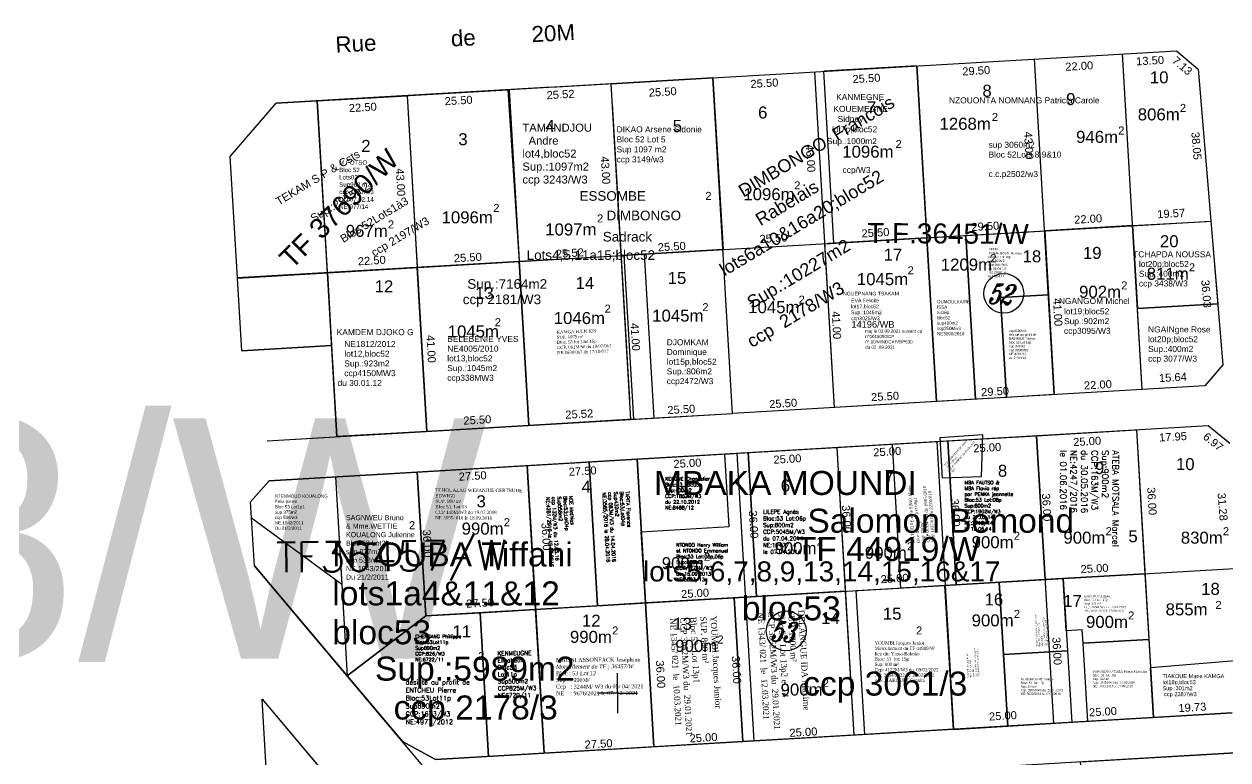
# Model space of a CAD drawing. Header units: millimetres. Extents: x 590121 to 927379, y 438565 to 1441738.
# Drawn here: x 924451.8 to 924752.5, y 1440883.3 to 1441067.1 of the extents above; entities that cross this region are included whole.
import ezdxf

# ---------------------------------------------------------------- set-up
doc = ezdxf.new("R2010")
doc.units = ezdxf.units.MM
doc.header["$LTSCALE"] = 10
for name, color, linetype in [('end maj 26 02 2021', 30, 'Continuous'), ('MAJ DEC 2021', 234, 'Continuous'), ('MAJ JAN 2022', 12, 'Continuous'), ('MAJ SEP 2021', 6, 'Continuous')]:
    doc.layers.add(name, color=color, linetype=linetype)
doc.styles.add('Annotative', font='txt.shx')
doc.styles.add('FONT2', font='romant.shx', dxfattribs={"width": 0.7, "oblique": 18, "height": 3})
doc.styles.add('RomanS', font='romans.shx')
doc.styles.get("Standard").update_dxf_attribs({"font": 'arial.ttf'})
doc.styles.add('Times 1.0', font='times.ttf', dxfattribs={"width": 0.99, "height": 1})

# ---------------------------------------------------------------- blocks, each defined once
blk = doc.blocks.new('A$C7B9136EA')
at = {"color": 5, "flags": 128}
blk.add_lwpolyline([(10.62, 0.71), (10.23, -9.84), (0.6, -10.22), (0, 0)], close=True, dxfattribs=at)
at = {"insert": (0.92, -6.86), "char_height": 0.5, "width": 16.2161, "attachment_point": 1, "rotation": 48.4032}
blk.add_mtext('\\A1;{\\fTimes New Roman|b0|i1|c0|p18;LOGMONDENGUE Albert\\PSUP:105m²\\PCCP:146M/W3 du 26-03-2021\\PNE:}', dxfattribs=at)

msp = doc.modelspace()

# ---------------------------------------------------------------- linework, layer by layer
at = {"color": 7, "flags": 128}
msp.add_lwpolyline([(924691.21, 1440964.58), (924690.82, 1440954.03), (924681.19, 1440953.65), (924680.59, 1440963.87)], close=True, dxfattribs=at)
at = {"color": 150, "linetype": 'ByBlock', "lineweight": -3, "ltscale": 0.0014, "flags": 128}
for points in [[(924629.18, 1440923.79), (924631.28, 1440887.85), (924609.1, 1440886.55), (924607, 1440922.49)], [(924656.91, 1440925.41), (924659.01, 1440889.47), (924631.28, 1440887.85), (924629.19, 1440923.79)]]:
    msp.add_lwpolyline(points, close=True, dxfattribs=at)
at = {"layer": 'end maj 26 02 2021', "color": 7, "linetype": 'ByBlock', "lineweight": 25}
for p, q in [((924731.09, 1440975.83), (924726.19, 1441059.69)), ((924679.68, 1440972.82), (924674.77, 1441056.68)), ((924709.13, 1440974.54), (924704.22, 1441058.4)), ((924583.44, 1441051.33), (924603.39, 1441052.5)), ((924603.39, 1441052.5), (924623.86, 1441053.7)), ((924654.22, 1440971.33), (924649.32, 1441055.19)), ((924583.44, 1441051.33), (924514.69, 1441047.32)), ((924572.93, 1441050.72), (924577.83, 1440966.86)), ((924603.31, 1440968.35), (924598.4, 1441052.21)), ((924525.01, 1441047.92), (924529.92, 1440964.06)), ((924547.47, 1441049.23), (924552.38, 1440965.37)), ((924598.69, 1441047.23), (924603.02, 1440973.27)), ((924600.92, 1441009.28), (924748.24, 1441017.9)), ((924505.08, 1441003.67), (924600.92, 1441009.28)), ((924588.4, 1440967.48), (924608.3, 1440968.64)), ((924608.3, 1440968.64), (924628.77, 1440969.84)), ((924512.46, 1440963.04), (924588.4, 1440967.48)), ((924747.6, 1440966.78), (924512.95, 1440953.05)), ((924729.68, 1440965.73), (924733.89, 1440893.85)), ((924752.99, 1440962.36), (924747.6, 1440966.78)), ((924679.76, 1440962.81), (924683.97, 1440890.93)), ((924704.72, 1440964.27), (924708.93, 1440892.39)), ((924629.85, 1440959.89), (924634.06, 1440888.01)), ((924654.81, 1440961.35), (924659.01, 1440889.47)), ((924577.44, 1440956.82), (924581.65, 1440884.94)), ((924604.89, 1440958.43), (924609.1, 1440886.55)), ((924529.58, 1440954.02), (924532.49, 1440904.27)), ((924549.99, 1440955.22), (924552.09, 1440919.28)), ((924640.68, 1440775.91), (924509.29, 1440931.8)), ((924509.29, 1440931.8), (924546.29, 1440887.89)), ((924552.09, 1440919.28), (924755.55, 1440931.18)), ((924532.49, 1440904.27), (924552.09, 1440919.28)), ((924600, 1440900), (924600, 1440905)), ((924600, 1440900), (924595, 1440900)), ((924600, 1440900), (924600, 1440895)), ((924600, 1440900), (924605, 1440900)), ((924511.24, 1440898.45), (924641.27, 1440744.18)), ((924554.57, 1440883.36), (924753.58, 1440895.01)), ((924546.29, 1440887.89), (924554.57, 1440883.36)), ((924754.35, 1440885.03), (924564.1, 1440873.9))]:
    msp.add_line(p, q, dxfattribs=at)
at = {"layer": 'end maj 26 02 2021', "color": 5, "linetype": 'ByBlock'}
for p, q in [((924674.77, 1441056.68), (924651.55, 1441055.32)), ((924654.07, 1441012.39), (924651.55, 1441055.32)), ((924677.29, 1441013.75), (924654.07, 1441012.39))]:
    msp.add_line(p, q, dxfattribs=at)
at = {"layer": 'end maj 26 02 2021', "linetype": 'ByBlock'}
for p, q in [((924674.77, 1441056.68), (924677.29, 1441013.75)), ((924572.59, 1441050.71), (924514.69, 1441047.32)), ((924677.29, 1441013.75), (924748.23, 1441017.9)), ((924675.83, 1441013.65), (924652.61, 1441012.29)), ((924677.29, 1441013.75), (924679.68, 1440972.82)), ((924654.22, 1440971.33), (924651.82, 1441012.26)), ((924609.15, 1440968.69), (924606.76, 1441009.62)), ((924679.68, 1440972.82), (924654.22, 1440971.33)), ((924512.95, 1440953.05), (924604.89, 1440958.43)), ((924604.89, 1440958.43), (924609.1, 1440886.55)), ((924546.29, 1440887.89), (924509.29, 1440931.8)), ((924757.42, 1440908.32), (924733.15, 1440906.33)), ((924733.89, 1440893.85), (924733.15, 1440906.33)), ((924753.58, 1440895.01), (924733.89, 1440893.85)), ((924554.57, 1440883.36), (924546.29, 1440887.89)), ((924609.1, 1440886.55), (924554.57, 1440883.36))]:
    msp.add_line(p, q, dxfattribs=at)
at = {"layer": 'end maj 26 02 2021', "color": 3, "linetype": 'ByBlock'}
for p, q in [((924623.86, 1441053.7), (924572.93, 1441050.72)), ((924572.93, 1441050.72), (924575.44, 1441007.79)), ((924575.44, 1441007.79), (924505.08, 1441003.67)), ((924512.46, 1440963.04), (924628.77, 1440969.84))]:
    msp.add_line(p, q, dxfattribs=at)
at = {"layer": 'end maj 26 02 2021', "linetype": 'ByBlock', "ltscale": 0.0014}
for p, q in [((924598.4, 1441052.21), (924623.86, 1441053.7)), ((924623.86, 1441053.7), (924626.37, 1441010.77)), ((924600.92, 1441009.28), (924598.4, 1441052.21)), ((924728.7, 1441016.76), (924706.74, 1441015.47)), ((924728.7, 1441016.76), (924747.16, 1441017.82)), ((924728.7, 1441016.76), (924729.91, 1440996.06)), ((924729.91, 1440996.06), (924728.7, 1441016.76)), ((924748.23, 1441017.9), (924749.96, 1440997.23)), ((924626.37, 1441010.77), (924600.92, 1441009.28)), ((924695.69, 1440998.8), (924697.15, 1440973.84)), ((924729.91, 1440996.06), (924749.96, 1440997.23)), ((924749.96, 1440997.23), (924729.91, 1440996.06)), ((924731.09, 1440975.83), (924729.91, 1440996.06)), ((924511.24, 1440898.45), (924537.47, 1440867.32))]:
    msp.add_line(p, q, dxfattribs=at)
at = {"layer": 'end maj 26 02 2021', "color": 3, "linetype": 'ByBlock', "lineweight": 30, "flags": 128}
for points in [[(924623.86, 1441053.7), (924739.66, 1441060.47), (924745.07, 1441055.82), (924751.24, 1440982), (924746.71, 1440976.74), (924628.77, 1440969.84)], [(924729.68, 1440965.73), (924733.89, 1440893.85), (924609.1, 1440886.55), (924604.89, 1440958.43)]]:
    msp.add_lwpolyline(points, close=True, dxfattribs=at)
at = {"layer": 'end maj 26 02 2021', "color": 3, "linetype": 'ByBlock', "lineweight": -3, "ltscale": 0.0014, "flags": 128}
msp.add_lwpolyline([(924514.69, 1441047.32), (924572.59, 1441050.71), (924575.44, 1441007.79), (924505.08, 1441003.73), (924503.25, 1441034.01)], close=True, dxfattribs=at)
at = {"layer": 'end maj 26 02 2021', "linetype": 'ByBlock', "lineweight": -3, "ltscale": 0.0014, "flags": 128}
for points in [[(924547.47, 1441049.23), (924549.98, 1441006.3), (924527.52, 1441004.99), (924525.01, 1441047.92)], [(924706.74, 1441015.48), (924707.67, 1440999.5), (924695.69, 1440998.8), (924697.11, 1440974.48), (924697.15, 1440973.84), (924689.42, 1440973.39), (924687.02, 1441014.32)], [(924632.62, 1440960.05), (924634.73, 1440924.11), (924607, 1440922.49), (924605.95, 1440940.28), (924627.92, 1440941.56), (924626.86, 1440959.71)], [(924654.81, 1440961.35), (924656.91, 1440925.41), (924634.73, 1440924.11), (924632.62, 1440960.05)]]:
    msp.add_lwpolyline(points, close=True, dxfattribs=at)
at = {"layer": 'end maj 26 02 2021', "linetype": 'ByBlock', "ltscale": 0.0014, "flags": 128}
for points in [[(924687.03, 1441014.32), (924689.42, 1440973.39), (924679.68, 1440972.82), (924677.29, 1441013.75)], [(924575.44, 1441007.79), (924577.83, 1440966.86), (924552.38, 1440965.37), (924549.98, 1441006.3)], [(924527.52, 1441004.99), (924528.59, 1440986.78), (924506.13, 1440985.47), (924505.08, 1441003.67)], [(924549.98, 1441006.3), (924552.38, 1440965.37), (924529.92, 1440964.06), (924527.52, 1441004.99)], [(924626.86, 1440959.71), (924604.89, 1440958.43), (924605.95, 1440940.28), (924627.92, 1440941.56)], [(924579.54, 1440920.88), (924581.65, 1440884.94), (924567.78, 1440884.13), (924565.68, 1440920.07)], [(924754.35, 1440885.03), (924759.75, 1440880.4), (924761.22, 1440862.8), (924717.63, 1440859.15), (924715.65, 1440882.77)]]:
    msp.add_lwpolyline(points, close=True, dxfattribs=at)
at = {"layer": 'end maj 26 02 2021', "color": 150}
for points in [[(924575.44, 1441007.87), (924601.58, 1441009.33), (924603.97, 1440968.39), (924577.83, 1440966.86)], [(924682.54, 1440962.97), (924684.64, 1440927.03), (924670.78, 1440926.22), (924668.67, 1440962.16)], [(924731.78, 1440929.79), (924732.74, 1440913.38), (924716.31, 1440912.43), (924716.11, 1440915.76), (924712.12, 1440915.56), (924711.33, 1440928.59)], [(924695.36, 1440927.66), (924697.53, 1440891.66), (924683.98, 1440890.84), (924681.8, 1440926.87)], [(924711.33, 1440928.6), (924712.42, 1440910.57), (924696.45, 1440909.63), (924695.36, 1440927.66)], [(924732.74, 1440913.38), (924733.88, 1440893.85), (924717.49, 1440892.86), (924716.31, 1440912.43)], [(924712.42, 1440910.57), (924713.5, 1440892.62), (924697.53, 1440891.66), (924696.45, 1440909.63)]]:
    msp.add_lwpolyline(points, close=True, dxfattribs=at)
at = {"layer": 'end maj 26 02 2021', "color": 150, "linetype": 'ByBlock', "lineweight": -3, "ltscale": 0.0014, "flags": 128}
for points in [[(924695.69, 1440998.8), (924707.67, 1440999.5), (924709.13, 1440974.54), (924697.15, 1440973.84)], [(924729.68, 1440965.73), (924731.78, 1440929.79), (924706.82, 1440928.33), (924704.72, 1440964.27)], [(924704.72, 1440964.27), (924706.82, 1440928.33), (924684.64, 1440927.03), (924682.54, 1440962.97)], [(924577.44, 1440956.82), (924579.54, 1440920.88), (924552.09, 1440919.28), (924549.99, 1440955.22)], [(924592.91, 1440957.73), (924595.02, 1440921.79), (924579.54, 1440920.88), (924577.42, 1440956.86)], [(924604.89, 1440958.43), (924607, 1440922.49), (924595.02, 1440921.79), (924592.91, 1440957.73)]]:
    msp.add_lwpolyline(points, close=True, dxfattribs=at)
at = {"layer": 'end maj 26 02 2021', "linetype": 'ByBlock', "flags": 128}
msp.add_lwpolyline([(924528.59, 1440986.78), (924506.13, 1440985.47), (924528.59, 1440986.78), (924529.92, 1440964.06)], dxfattribs=at)
at = {"layer": 'end maj 26 02 2021', "linetype": 'ByBlock', "ltscale": 0.0014, "flags": 128}
for points in [[(924528.59, 1440986.78), (924506.13, 1440985.47)], [(924529.58, 1440954.02), (924531.15, 1440927.16)], [(924549.99, 1440955.22), (924552.09, 1440919.28), (924532.49, 1440904.27)], [(924508.58, 1440943.8), (924531.15, 1440927.16), (924532.49, 1440904.27), (924509.29, 1440931.79)], [(924565.68, 1440920.07), (924567.78, 1440884.13), (924554.57, 1440883.36), (924546.29, 1440887.89), (924532.48, 1440904.26), (924552.09, 1440919.28), (924565.68, 1440920.07)], [(924511.24, 1440898.45), (924554.66, 1440846.94), (924515.08, 1440832.69), (924511.24, 1440898.45)]]:
    msp.add_lwpolyline(points, dxfattribs=at)
at = {"layer": 'end maj 26 02 2021', "color": 3, "linetype": 'ByBlock', "flags": 128}
msp.add_lwpolyline([(924512.95, 1440953.05), (924604.89, 1440958.48), (924609.1, 1440886.55), (924554.57, 1440883.36), (924546.29, 1440887.89), (924509.29, 1440931.8), (924508.35, 1440947.79), (924512.95, 1440953.05), (924604.89, 1440958.48)], dxfattribs=at)
at = {"layer": 'end maj 26 02 2021', "color": 7, "linetype": 'ByBlock', "lineweight": 25}
for centre in [(924696.51, 1440999.84), (924642.15, 1440915.51)]:
    msp.add_circle(centre, 4.98, dxfattribs=at)
at = {"layer": 'MAJ DEC 2021', "flags": 128}
msp.add_lwpolyline([(924606.99, 1440922.49), (924609.1, 1440886.55), (924581.65, 1440884.95), (924579.54, 1440920.88)], close=True, dxfattribs=at)
msp.add_lwpolyline([(924606.99, 1440922.49), (924609.1, 1440886.55)], dxfattribs=at)
at = {"layer": 'MAJ JAN 2022', "lineweight": -3, "ltscale": 0.0014, "flags": 128}
msp.add_lwpolyline([(924681.8, 1440926.87), (924683.97, 1440890.93), (924661.79, 1440889.63), (924659.62, 1440925.57)], close=True, dxfattribs=at)
at = {"layer": 'MAJ SEP 2021', "color": 3, "linetype": 'ByBlock', "lineweight": -3, "ltscale": 0.0014, "flags": 128}
msp.add_lwpolyline([(924677.29, 1441013.75), (924679.68, 1440972.82), (924654.22, 1440971.33), (924651.82, 1441012.24)], close=True, dxfattribs=at)

# ---------------------------------------------------------------- block references
at = {"color": 7}
msp.add_blockref('A$C7B9136EA', (924680.59, 1440963.87), dxfattribs=at)

# ---------------------------------------------------------------- texts
at = {"layer": 'end maj 26 02 2021', "color": 7, "linetype": 'ByBlock', "lineweight": 25}
msp.add_text('Rue            de         20M', height=4, rotation=3.0414, dxfattribs=at).set_placement((924529.64, 1441059.97))
for s, height, p in [('10', 3, (924733, 1441052.31)), ('KANMEGNE', 1.5, (924654.64, 1441048.13)), ('8', 3, (924691.17, 1441048.96)), ('9', 3, (924712.09, 1441046.88)), ('6', 3, (924635.12, 1441043.53)), ('KOUEMEGNE', 1.5, (924653.93, 1441045.18)), ('7', 3, (924662.31, 1441044.79)), ('2', 2, (924740.5, 1441045.17)), ('Sidney', 1.5, (924655, 1441042.67)), ('1268m', 3, (924680.45, 1441040.71)), ('2', 2, (924693.52, 1441042.91)), ('806m', 3, (924729.98, 1441043.06)), ('TAMANDJOU', 2, (924576.25, 1441040.24)), ('4', 3, (924582, 1441040.19)), ('5', 3, (924613.79, 1441040.19)), ('lot7p,bloc52', 1.5, (924653.58, 1441040.09)), ('946m', 3, (924714.57, 1441037.43)), ('2', 2, (924725.09, 1441039.53)), ('2', 3, (924535.98, 1441035.18)), ('3', 3, (924560.24, 1441036.85)), ('  Andre', 2, (924576.25, 1441037)), ('Sup.:1000m2', 1.5, (924652.34, 1441037.13)), ('2', 2, (924669.46, 1441036.15)), ('lot4,bloc52', 2, (924576.25, 1441033.76)), ('1096m', 3, (924656.16, 1441033.74)), ('Sup.:1097m2', 2, (924576.25, 1441030.52)), ('ccp/W3', 1.5, (924656.23, 1441029.92)), ('ccp 3243/W3', 2, (924576.25, 1441027.28)), ('1096m', 3, (924631.44, 1441023.11)), ('2', 2, (924644.13, 1441025.83)), ('2', 2, (924621.95, 1441023.2)), ('1096m', 3, (924556.06, 1441017.34)), ('2', 2, (924568.96, 1441020.19)), ('2', 2, (924594.89, 1441017.56)), ('967m', 3, (924532.12, 1441013.95)), ('2', 2, (924542.65, 1441016.06)), ('1097m', 3, (924581.94, 1441014.31)), ('20', 3, (924735.51, 1441011.37)), ('17', 3, (924666.49, 1441008.03)), ('18', 3, (924701.21, 1441007.61)), ('19', 3, (924716.27, 1441008.45)), ('TCHAPDA NOUSSA', 1.5, (924728.83, 1441008.86)), ('1209m', 3, (924680.76, 1441005.54)), ('2', 2, (924693.14, 1441007.6)), ('lot20p;bloc52', 1.5, (924730.26, 1441006.43)), ('2', 2, (924742.76, 1441005.34)), ('15', 3, (924612.53, 1441002.18)), ('1045m', 3, (924659.8, 1441001.9)), ('2', 2, (924672.47, 1441004.59)), ('Sup.:400m2', 1.5, (924730.26, 1441004)), ('811m', 3, (924732.23, 1441003.24)), ('12', 3, (924539.33, 1441000.09)), ('13', 3, (924564.43, 1440998.42)), ('14', 3, (924589.53, 1441000.93)), ('902m', 3, (924715.32, 1440998.73)), ('2', 2, (924725.84, 1441000.83)), ('ccp 3438/W3', 1.5, (924730.26, 1441001.57)), ('2', 2, (924645.26, 1440997.28)), ('NGANGOM Michel', 1.5, (924710.27, 1440997.2)), ('2', 2, (924596.77, 1440995.02)), ('1045m', 3, (924608.67, 1440992.78)), ('2', 2, (924621.2, 1440995.4)), ('1045m', 3, (924632.66, 1440994.9)), ('lot19;bloc52', 1.5, (924711.55, 1440994.59)), ('2', 2, (924569.33, 1440991.64)), ('1046m', 3, (924584.07, 1440992.18)), ('Sup.:902m2', 1.5, (924711.55, 1440992.16)), ('1045m', 3, (924557.58, 1440988.83)), ('ccp3095/W3', 1.5, (924711.55, 1440989.73)), ('NGAINgne Rose', 1.5, (924732.56, 1440990.08)), ('Sup.:400m2', 1.5, (924732.56, 1440985.22)), ('lot20p;bloc52', 1.5, (924732.56, 1440987.65)), ('ccp 3077/W3', 1.5, (924732.56, 1440982.79)), ('8', 3, (924695.03, 1440954.03)), ('9', 3, (924719.26, 1440954.69)), ('10', 3, (924739.52, 1440955.69)), ('6', 3, (924640.8, 1440950.36)), ('7', 3, (924666.81, 1440952.7)), ('4', 3, (924591.01, 1440950.03)), ('5', 3, (924615.57, 1440948.71)), ('3', 3, (924564.78, 1440946.39)), ('2', 2, (924547.91, 1440940.92)), ('990m', 3, (924561.07, 1440939.57)), ('2', 2, (924571.59, 1440941.67)), ('2', 2, (924721.94, 1440939.42)), ('2', 2, (924751.25, 1440939.42)), ('2', 2, (924649.77, 1440936.79)), ('900m', 3, (924688.48, 1440936.18)), ('2', 2, (924699.01, 1440938.29)), ('900m', 3, (924711.41, 1440937.31)), ('5', 3, (924727.64, 1440937.67)), ('830m', 3, (924740.73, 1440937.31)), ('900m', 3, (924639.25, 1440934.68)), ('900m', 3, (924661.8, 1440933.55)), ('2', 2, (924672.32, 1440935.66)), ('900m', 3, (924611.06, 1440930.92)), ('2', 2, (924621.58, 1440933.03)), ('18', 3, (924745.82, 1440924.52)), ('16', 3, (924691.71, 1440921.87)), ('17', 3, (924711.36, 1440921.51)), ('14', 3, (924650.88, 1440917.23)), ('15', 3, (924666.29, 1440918.32)), ('2', 2, (924699.01, 1440918.76)), ('2', 2, (924727.57, 1440918.38)), ('855m', 3, (924736.93, 1440919.4)), ('2', 2, (924749.37, 1440921.01)), ('12', 3, (924591.12, 1440916.57)), ('13', 3, (924613.92, 1440915.79)), ('900m', 3, (924688.48, 1440916.65)), ('900m', 3, (924717.05, 1440916.27)), ('11', 3, (924558.78, 1440913.88)), ('990m', 3, (924588.13, 1440912.52)), ('2', 2, (924598.65, 1440914.62)), ('2', 2, (924624.96, 1440912.37)), ('2', 2, (924674.58, 1440914.62)), ('900m', 3, (924614.44, 1440910.26)), ('2', 2, (924565.2, 1440908.24)), ('900m', 3, (924640.75, 1440899.37)), ('2', 2, (924651.27, 1440901.47)), ('TIAKOUE Marie KAMGA', 1, (924736.16, 1440903.71)), ('lot18p,bloc53', 1, (924736.16, 1440902.21)), ('Sup.:301m2', 1, (924736.16, 1440900.71)), (' ccp 2387/W3', 1, (924736.16, 1440899.21))]:
    msp.add_text(s, height=height, dxfattribs=at).set_placement(p)
at = {"layer": 'end maj 26 02 2021', "linetype": 'ByBlock'}
for s, height, p in [('DIMBONGO  Francois', 3.2014, (924631.46, 1441023.73)), ('TEKAM S.P & Csts', 2, (924515.39, 1441021.75)), ('lots6a10&16a20;bloc52', 3.2014, (924626.77, 1441004.03)), (' Sup.:2955m2', 2, (924523.38, 1441017.13)), ('    Rabelais', 3.2014, (924631.46, 1441014.02)), ('Bloc 52Lots1à3', 2, (924531.51, 1441012.42)), (' ccp 2197/W3', 2, (924538.56, 1441008.56)), ('  Sup.:10227m2', 3.2014, (924631.46, 1440994.59)), ('  ccp  2178/W3', 3.2014, (924631.46, 1440984.88))]:
    msp.add_text(s, height=height, rotation=31.0512, dxfattribs=at).set_placement(p)
for s, height, p in [('NZOUONTA NOMNANG Patricia Carole', 1.5, (924682.83, 1441047.31)), ('sup 3060m2', 1.5, (924692.71, 1441036.21)), ('Bloc 52Lots 8.9&10', 1.5, (924692.71, 1441033.78)), ('c.c.p2502/w3', 1.5, (924692.71, 1441028.92)), ('NGUEPNANG TSAKAM', 0.9224, (924656.36, 1440999.32)), ('EVA Felicite', 0.9224, (924658.36, 1440997.62)), ('Sup.:1045m2', 0.9224, (924658.36, 1440994.63)), ('lot17,bloc52', 0.9224, (924658.36, 1440996.12)), ('ccp3025/W3', 0.922, (924658.36, 1440993.14)), ('KAMDEM DJOKO G', 1.5, (924529.85, 1440989.4)), ('NE1812/2012', 1.5, (924531.75, 1440986.44)), ('BELEBENIE YVES', 1.5, (924557.47, 1440987.71)), ('NE4005/2010', 1.5, (924557.47, 1440985.28)), ('DJOMKAM', 1.5, (924612.3, 1440986.88)), ('lot12,bloc52', 1.5, (924531.75, 1440984.01)), ('lot13,bloc52', 1.5, (924557.47, 1440982.85)), ('lot15p,bloc52', 1.5, (924612.3, 1440982.02)), ('Dominique', 1.5, (924612.3, 1440984.45)), ('Sup.:923m2', 1.5, (924531.75, 1440981.58)), ('ccp4150MW3', 1.5, (924531.75, 1440979.16)), ('Sup.:1045m2', 1.5, (924557.47, 1440980.42)), ('Sup.:806m2', 1.5, (924612.3, 1440979.6)), ('du 30.01.12', 1.5, (924530.06, 1440976.71)), ('ccp338MW3', 1.5, (924557.47, 1440977.99)), ('ccp2472/W3', 1.5, (924612.3, 1440977.17)), ('MBAKA MOUNDI', 6, (924609.12, 1440949.48)), (' Salomon Bemond', 6, (924645.12, 1440940.04)), ('NTOUBA Tiffani', 6, (924528.75, 1440931.61)), ('lots5,6,7,8,9,13,14,15,16&17', 5, (924606.38, 1440927.88)), ('lots1a4&11&12', 6, (924528.75, 1440921.89)), ('bloc53', 6, (924631.08, 1440918.17)), ('bloc53', 6, (924528.75, 1440912.18)), ('Sup.:5989m2', 6, (924539.42, 1440903.09)), ('  ccp 3061/3', 6, (924641.74, 1440899.36)), ('  ccp 2178/3', 6, (924539.42, 1440893.38))]:
    msp.add_text(s, height=height, dxfattribs=at).set_placement(p)
at = {"layer": 'end maj 26 02 2021', "color": 1, "linetype": 'ByBlock'}
msp.add_text('TF 37690/W', height=5, rotation=45.021, dxfattribs=at).set_placement((924518.61, 1441005.63))
at = {"layer": 'end maj 26 02 2021', "color": 3, "linetype": 'ByBlock'}
for s, p in [('ESSOMBE', (924590.51, 1441022.98)), ('DIMBONGO', (924597.26, 1441018.1)), ('Sadrack', (924596.33, 1441012.8)), ('Lots4,5,11a15;bloc52', (924577.32, 1441008.21)), ('Sup.:7164m2', (924562.49, 1441000.99)), (' ccp 2181/W3', (924560.42, 1440997.15))]:
    msp.add_text(s, height=2.4, dxfattribs=at).set_placement(p)
at = {"layer": 'end maj 26 02 2021', "color": 1, "linetype": 'ByBlock', "lineweight": 35}
msp.add_text('T.F.36451/W', height=5, rotation=359.5992, dxfattribs=at).set_placement((924662.36, 1441012.44))
at = {"layer": 'end maj 26 02 2021', "color": 7, "linetype": 'ByBlock', "style": 'FONT2', "oblique": 18, "width": 0.7}
for s, p in [('52', (924692.34, 1440997.32)), ('53', (924637.97, 1440912.99))]:
    msp.add_text(s, height=5, rotation=357, dxfattribs=at).set_placement(p)
at = {"layer": 'end maj 26 02 2021', "color": 1, "linetype": 'ByBlock', "lineweight": 35}
for s, height, p in [('14196/WB', 1.651, (924658.44, 1440991.27)), ('TF 44919/W', 6, (924644.56, 1440932.97))]:
    msp.add_text(s, height=height, dxfattribs=at).set_placement(p)
at = {"layer": 'end maj 26 02 2021', "color": 1, "linetype": 'ByBlock', "lineweight": 30}
msp.add_text('TF 27158/W', height=60, dxfattribs=at).set_placement((924106.57, 1440908.62))
at = {"layer": 'end maj 26 02 2021', "color": 7, "linetype": 'ByBlock', "lineweight": 25, "char_height": 2, "attachment_point": 5}
for s, insert, rotation in [('\\A1;13.50', (924733.05, 1441057.98), 3.3488), ('\\A1;7.13', (924741.1, 1441056.68), 319.2644), ('\\A1;29.50', (924689.62, 1441055.45), 3.3488), ('\\A1;22.00', (924715.35, 1441056.62), 3.3488), ('\\A1;25.50', (924636.71, 1441052.34), 3.3488), ('\\A1;25.50', (924662.19, 1441053.54), 3.3488), ('\\A1;25.52', (924585.78, 1441049.52), 3.3473), ('\\A1;25.50', (924611.29, 1441050.17), 3.3489), ('\\A1;22.50', (924536.37, 1441046.3), 3.3489), ('\\A1;25.50', (924560.31, 1441048.02), 3.3447), ('\\A1;43.00', (924702.75, 1441036.78), 273.3488), ('\\A1;38.05', (924744.63, 1441036.69), 274.784), ('\\A1;43.00', (924648.24, 1441033.59), 273.3488), ('\\A1;43.00', (924597.02, 1441030.59), 273.3489), ('\\A1;43.00', (924545.8, 1441027.6), 273.3489), ('\\A1;22.00', (924717.58, 1441018.42), 3.3488), ('\\A1;19.57', (924738.32, 1441019.79), 3.3488), ('\\A1;29.50', (924691.89, 1441016.59), 3.3488), ('\\A1;25.50', (924638.98, 1441013.6), 3.3488), ('\\A1;25.50', (924664.44, 1441014.99), 3.3488), ('\\A1;25.52', (924588.1, 1441009.9), 3.3488), ('\\A1;25.50', (924613.56, 1441011.53), 3.3488), ('\\A1;22.50', (924538.61, 1441008.03), 3.3488), ('\\A1;25.50', (924562.61, 1441008.79), 3.3488), ('\\A1;36.03', (924747.11, 1440999.73), 274.784), ('\\A1;41.00', (924709.98, 1440995.13), 273.3488), ('\\A1;41.00', (924654.7, 1440991.89), 273.3488), ('\\A1;41.00', (924604.46, 1440988.96), 273.3489), ('\\A1;41.00', (924553.44, 1440985.97), 273.3489), ('\\A1;22.00', (924720.01, 1440977), 3.3488), ('\\A1;15.64', (924738.75, 1440978.85), 3.3488), ('\\A1;25.50', (924666.83, 1440974.09), 3.3488), ('\\A1;29.50', (924694.31, 1440975.32), 3.3488), ('\\A1;25.50', (924615.94, 1440970.85), 3.3488), ('\\A1;25.50', (924641.39, 1440972.34), 3.3488), ('\\A1;25.50', (924564.98, 1440968.22), 3.3488), ('\\A1;25.52', (924590.45, 1440969.68), 3.3464), ('\\A1;17.95', (924738.77, 1440964), 3.3488), ('\\A1;25.00', (924692.37, 1440961.29), 3.3488), ('\\A1;25.00', (924717.33, 1440962.86), 3.3488), ('\\A1;6.97', (924748.81, 1440962.75), 320.6357), ('\\A1;25.00', (924642.45, 1440958.46), 3.3489), ('\\A1;25.00', (924667.39, 1440960.29), 3.3488), ('\\A1;27.50', (924591.29, 1440955.44), 3.3489), ('\\A1;25.00', (924617.47, 1440957.39), 3.3488), ('\\A1;27.50', (924563.82, 1440954.22), 3.3488), ('\\A1;36.00', (924733.51, 1440947.92), 273.3489), ('\\A1;36.00', (924684.42, 1440945.05), 273.3489), ('\\A1;36.00', (924707.22, 1440946.38), 273.3489), ('\\A1;31.28', (924751.17, 1440946.52), 274.6869), ('\\A1;36.00', (924634, 1440942.1), 273.3489), ('\\A1;36.00', (924657.24, 1440943.46), 273.3489), ('\\A1;36.00', (924582.18, 1440939.07), 273.3489), ('\\A1;36.00', (924552.49, 1440937.33), 273.3489), ('\\A1;25.00', (924719.18, 1440931.11), 3.3488), ('\\A1;25.00', (924669.24, 1440928.61), 3.3488), ('\\A1;25.00', (924619.38, 1440924.89), 3.3488), ('\\A1;27.50', (924565.68, 1440922.49), 3.3488), ('\\A1;36.00', (924709.81, 1440910.48), 273.3489), ('\\A1;36.00', (924610.76, 1440904.68), 273.3489), ('\\A1;36.00', (924629.73, 1440905.79), 273.3489), ('\\A1;25.00', (924721.28, 1440895.33), 3.3488), ('\\A1;19.73', (924743.62, 1440896.41), 3.3488), ('\\A1;25.00', (924696.29, 1440894.3), 3.3488), ('\\A1;25.00', (924621.49, 1440888.83), 3.3488), ('\\A1;25.00', (924646.45, 1440890.22), 3.3489), ('\\A1;27.50', (924595.28, 1440887.28), 3.3489)]:
    msp.add_mtext(s, dxfattribs=dict(at, insert=insert, rotation=rotation))
at = {"layer": 'end maj 26 02 2021', "color": 7, "linetype": 'ByBlock', "lineweight": 25, "attachment_point": 1}
for s, insert, char_height, width in [('{\\C7;DIKAO Arsene Sidonie\\PBloc 52 Lot 5\\PSup 1097 m2\\Pccp 3149/w3}', (924599.78, 1441041.56), 1.5, 27.45), ('PETMI\\PTCHANGOUM Herman\\Pbloc 52 Lot 18p\\Psup 509M2\\Pccp 1967/W3\\Pdu 09.04.14\\PNE:2036/14\\Ple 10.04.14', (924692.71, 1441011.14), 0.5774, 11.3867), ('\\P{\\C1;ccp3390/w3\\P}désiste au profit de\\PBAEMBLE Patrice\\Pbloc 52 Lot 18p\\Psup 300M2\\Pccp 3390/W3\\PNE:4281/12\\Pdu 24/04/12', (924697.84, 1440991.73), 0.5774, 11.3867)]:
    msp.add_mtext(s, dxfattribs=dict(at, insert=insert, char_height=char_height, width=width))
at = {"layer": 'end maj 26 02 2021', "color": 7, "linetype": 'ByBlock', "ltscale": 0.0014, "insert": (924530.48, 1441033.06), "char_height": 1.1, "width": 23.96, "attachment_point": 1}
msp.add_mtext('M.FOTSO\\PBloc 52 \\PLots02\\PSup968 m2\\Pccp 4967/w3\\PDU 07.02.14\\PNE 977/14', dxfattribs=at)
at = {"layer": 'end maj 26 02 2021', "linetype": 'ByBlock', "ltscale": 0.0014, "attachment_point": 1}
for s, insert, char_height, width in [('OUMOULKAIRE \\PISSA\\Plot18p \\Pbloc52\\Psup400m2\\Pccp250Mw3\\PNE3090/2010', (924679.83, 1440998.16), 0.8, 15.776), ('{\\C1;maj le 03.09.2021 suivant cp n°0015090/CP\\P/Y.10/MINDCAF/5/P530\\Pdu 02 .09.2021}', (924661.88, 1440990.81), 0.8, 15.776), ('{\\C7;NTENMOUO KOUALONG\\PFelix pierre\\PBloc 53 Lot1p1\\Psup 375m2\\Pccp 539/w3\\PNE.1042/2011\\PDu 21/2/2011}', (924514.41, 1440949.6), 0.8, 34.01), ('{\\C7;SAGNWEU Bruno\\P& Mme.WETTIE\\PKOUALONG Julienne\\PBloc 53 Lot2\\Psup 877m2\\Pccp 538/w3\\PNE.1043/2011\\PDu 21/2/2011}', (924532.16, 1440944.45), 1.273, 54.118)]:
    msp.add_mtext(s, dxfattribs=dict(at, insert=insert, char_height=char_height, width=width))
at = {"layer": 'end maj 26 02 2021', "insert": (924584.77, 1440990.55), "char_height": 0.7705, "attachment_point": 1, "rotation": 1.7777, "style": 'Annotative'}
msp.add_mtext_dynamic_manual_height_columns('{\\fTimes New Roman|b0|i0|c0|p18;KAMGA FELICIEN\\PSUP. 1075 m²\\PBloc. 55 lot 14et 15p\\PCCP, 061M/W du 10/07/017\\PNE.5630/017 du 17/10/017}', width=141.6002, gutter_width=12.5, heights=[0], dxfattribs=at)
at = {"layer": 'end maj 26 02 2021', "linetype": 'ByBlock', "attachment_point": 1, "style": 'RomanS'}
for s, insert, char_height, width, rotation in [('ATEBA MOTSALA Marcel \\PSup:900m2\\PCCP:163M/W3\\Pdu 30.05.2016\\PNE:4247/2016\\Ple 01.06.2016', (924725.25, 1440960.68), 1.5704, 152.2624, 270), ('TAPITA Florence \\PBloc:53;Lot04p\\PSup432m2\\Pccp 083M/W3 du 14.04.2016\\PNE:3585/2016 le 28.04.2016', (924602.88, 1440950.47), 0.8651, 83.8791, 273.3361), ('NDE Mathias\\PBloc:53;Lot04p\\PSup558m2\\Pccp 132M/W3 du 12.05.16\\PNE:4281/2016 le 19.05.2016', (924588.79, 1440949.31), 0.8651, 83.8791, 273.3361), ('{\\C1;TF36457/W}', (924514.67, 1440937.62), 7.483, 725.5011, 0.6439), ('KENMEUGNE\\PElisabeth\\PBloc53\\PLot11p\\PSup500m2\\PCCP825M/W3\\PNE6720/11', (924570.01, 1440910.43), 1.052, 102.0188, 0.6439)]:
    msp.add_mtext(s, dxfattribs=dict(at, insert=insert, char_height=char_height, width=width, rotation=rotation))
for s, insert, char_height, width in [('KENGNE Chancelier\\PBloc:53 Lot:05p\\PSup:400m2\\PCCP:1853M/W3\\Pdu 22.10.2012\\PNE:8468/12', (924611.92, 1440953.94), 0.8651, 83.88), ('MBA FAUTSO &\\PMBA Flavio rép \\Ppar PENKA jeannette \\PBloc:53 Lot:08p\\PSup:800m2\\PCCP:1902M/W3\\Pdu 27.05.14\\PNE:2712/14\\Ple 13.06.14', (924686.7, 1440953), 0.8651, 83.88), ('LILEPE Agnès\\PBloc:53 Lot:06p\\PSup:800m2\\PCCP:5045M/W3\\Pdu 07.04.2014\\PNE:1947/14\\Ple 07.04.2014', (924636.39, 1440945.79), 1, 83.88), ('NTONDO Henry William\\Pet NTONDO Emmanuel\\PBloc:53 Lot:05p,06p\\PSup:600m2\\PCCP:1774M/W3\\Pdu 16.09.2013\\PNE:5603/13', (924614.68, 1440937.43), 0.8651, 83.88), ('CHENGANG Phillippe\\PBloc:53Lot11p\\PSup890m2\\PCCP:826/W3\\PNE:6722/11', (924549.47, 1440914.57), 0.8651, 83.8791), ('{\\C1;désiste au profit de\\P}ENTCHEU Pierre\\PBloc:53Lot11p\\PSup890m2\\PCCP:1673/W3\\PNE:4977/2012', (924547.06, 1440903.29), 1.1879, 115.1768)]:
    msp.add_mtext(s, dxfattribs=dict(at, insert=insert, char_height=char_height, width=width))
at = {"layer": 'end maj 26 02 2021', "color": 150, "linetype": 'ByBlock', "lineweight": -3, "ltscale": 0.0014, "attachment_point": 1, "style": 'Times 1.0'}
for s, insert, char_height, width, rotation in [('{\\C256;TCHOUALAG WEPANJUE GERTRUDE \\PEDWIGE\\P\\fTimes New Roman|b0|i0|c186|p18;SUP. \\fTimes New Roman|b0|i0|c0|p18;990\\fTimes New Roman|b0|i0|c186|p18; m²\\PBloc \\fTimes New Roman|b0|i0|c0|p18;53\\fTimes New Roman|b0|i0|c186|p18;, Lot\\fTimes New Roman|b0|i0|c0|p18; 03\\fTimes New Roman|b0|i0|c186|p18;\\PCCP \\fTimes New Roman|b0|i0|c0|p18;140\\fTimes New Roman|b0|i0|c186|p18;M/W\\fTimes New Roman|b0|i0|c0|p18;3\\fTimes New Roman|b0|i0|c186|p18; du \\fTimes New Roman|b0|i0|c0|p18;19\\fTimes New Roman|b0|i0|c186|p18;.0\\fTimes New Roman|b0|i0|c0|p18;7\\fTimes New Roman|b0|i0|c186|p18;.2018\\PNE 3\\fTimes New Roman|b0|i0|c0|p18;095\\fTimes New Roman|b0|i0|c186|p18;/ 018 le 18.09.2018}', (924554.51, 1440951.11), 0.82818, 62.7856, 359.7109), ('{\\fTimes New Roman|b0|i0|c186|p18;\\C256;DELANGUE IDA Maxime \\PSUP. \\fTimes New Roman|b0|i0|c0|p18;1000\\fTimes New Roman|b0|i0|c186|p18; m²\\PBloc \\fTimes New Roman|b0|i0|c0|p18;53\\fTimes New Roman|b0|i0|c186|p18;, Lot 1\\fTimes New Roman|b0|i0|c0|p18;3p2 et 14\\fTimes New Roman|b0|i0|c186|p18;\\PCCP \\fTimes New Roman|b0|i0|c0|p18;3052\\fTimes New Roman|b0|i0|c186|p18;M/W3 du \\fTimes New Roman|b0|i0|c0|p18; 29.01.2021\\P\\fTimes New Roman|b0|i0|c186|p18;NE \\fTimes New Roman|b0|i0|c0|p18;1343\\fTimes New Roman|b0|i0|c186|p18;/ \\fTimes New Roman|b0|i0|c0|p18;021 \\fTimes New Roman|b0|i0|c186|p18; le\\fTimes New Roman|b0|i0|c0|p18;  12.03.2021}', (924646.69, 1440920.83), 1.52317, 55.8308, 273.0767), ('{\\C256;YOUMBI Jacques Junior \\P\\fTimes New Roman|b0|i0|c186|p18;SUP. \\fTimes New Roman|b0|i0|c0|p18;800\\fTimes New Roman|b0|i0|c186|p18; m²\\PBloc \\fTimes New Roman|b0|i0|c0|p18;53\\fTimes New Roman|b0|i0|c186|p18;, Lot 1\\fTimes New Roman|b0|i0|c0|p18;3p1\\fTimes New Roman|b0|i0|c186|p18;\\PCCP \\fTimes New Roman|b0|i0|c0|p18;3052\\fTimes New Roman|b0|i0|c186|p18;M/W3 du \\fTimes New Roman|b0|i0|c0|p18; 29.01.2021\\fTimes New Roman|b0|i0|c186|p18;\\PNE \\fTimes New Roman|b0|i0|c0|p18;1345\\fTimes New Roman|b0|i0|c186|p18;/ \\fTimes New Roman|b0|i0|c0|p18;021 \\fTimes New Roman|b0|i0|c186|p18; le\\fTimes New Roman|b0|i0|c0|p18;  10.03.2021}', (924624.74, 1440919.33), 1.52317, 55.8308, 273.0767)]:
    msp.add_mtext(s, dxfattribs=dict(at, insert=insert, char_height=char_height, width=width, rotation=rotation))
at = {"layer": 'end maj 26 02 2021', "attachment_point": 1}
for s, width, heights, insert, char_height, rotation in [('{\\fTimes New Roman|b0|i0|c0|p18;MATIEDJIE epse SIMO Marie\\PBloc:53  lot: 07p et 08p2\\PSup: 500m²\\PCCP:019M/W3 du 16/05/2018\\PN.E: 1837/018 le 22/06/018}', 139.3164, [41.8], (924673.5, 1440937.34), 0.75, 93.7227), ('{\\fTimes New Roman|b0|i0|c0|p18;NGANKAM Appoline Zeanviere\\PBloc: 53   lot: 16p et 17p\\PSup: 289m²\\PCcp: 284M/W3 du 23/01/2018\\PNE:3034/2018 le 20/09/2018}', 61.3246, [27.31], (924704.6, 1440911.59), 0.3887, 92.7647), ('{\\fTimes New Roman|b0|i0|c0|p18;YOUMBI Jacques Junior\\PBloc: 53   lot: 16p \\PSup: 490 m²\\PCcp: 285M/W3 du 23/01/2018\\PNE:3035/2018 le 20/09/2018}', 61.3246, [27.31], (924687.44, 1440903.85), 0.3887, 92.7647)]:
    msp.add_mtext_dynamic_manual_height_columns(s, width=width, gutter_width=12.5, heights=heights, dxfattribs=dict(at, insert=insert, char_height=char_height, rotation=rotation))
for s, insert, char_height in [('{\\fTimes New Roman|b0|i0|c0|p18;KODJOU Charlotte\\PBloc: 53  lot: 17p\\PSup: 323 m²\\PCcp: 285M/W3 du  23/01/2018\\PNE: 3032/2018 le 17/09/2018}', (924716.61, 1440924.49), 0.5477), ('{\\fTimes New Roman|b0|i0|c0|p18;YOUMBI Jacques Junior\\PMorcellement du TF 44919/W\\Plieu dit: Yassa-Bakoko\\PBloc: 53  lot: 15p\\PSup: 800 m²\\PCcp: 4122M/W3 du  09/02/2022\\PNE: 3034/2022  le 16/02/2022\\Pgéo: MAKOUET Sonnita}', (924664.25, 1440912.9), 0.8), ('{\\fTimes New Roman|b0|i0|c0|p18;SOKOUDJOU TABA Firmin Marcellin\\PBloc: 53  lot: 17p\\PSup: 322 m²\\PCcp: 285M/W3 du  23/01/2018\\PNE: 3033/2018 le 17/09/2018}', (924718.75, 1440905.66), 0.5477), ('{\\fTimes New Roman|b0|i0|c0|p18;KOUOMOGNE Pauline\\PBloc: 53  lot: 17p\\PSup: 289 m²\\PCcp: 285M/W3 du  23/01/2018\\PNE: 3052/2018 le 17/09/2018}', (924700.73, 1440903.71), 0.5477)]:
    msp.add_mtext_dynamic_manual_height_columns(s, width=183.6537, gutter_width=12.5, heights=[70.05], dxfattribs=dict(at, insert=insert, char_height=char_height))
at = {"layer": 'MAJ DEC 2021', "insert": (924584.62, 1440908.76), "char_height": 1, "width": 21.2104, "attachment_point": 1, "rotation": 0.1969}
msp.add_mtext('\\A1;{\\fTimes New Roman|b0|i0|c0|p18;\\C7;MAGNI ASSONFACK Joséphine \\fTimes New Roman|b0|i1|c0|p18;\\C1;Morcellement du TF : 36457/W\\P\\fTimes New Roman|b0|i0|c0|p18;\\C256;Bloc : 53 Lot 12\\PSup   : 990M² \\PCcp   : 3244M/ W3 du 05/ 04/ 2021\\PNE    : 9676/2021 le 07/ 12/ 2021}', dxfattribs=at)

doc.saveas('drawing.dxf')
